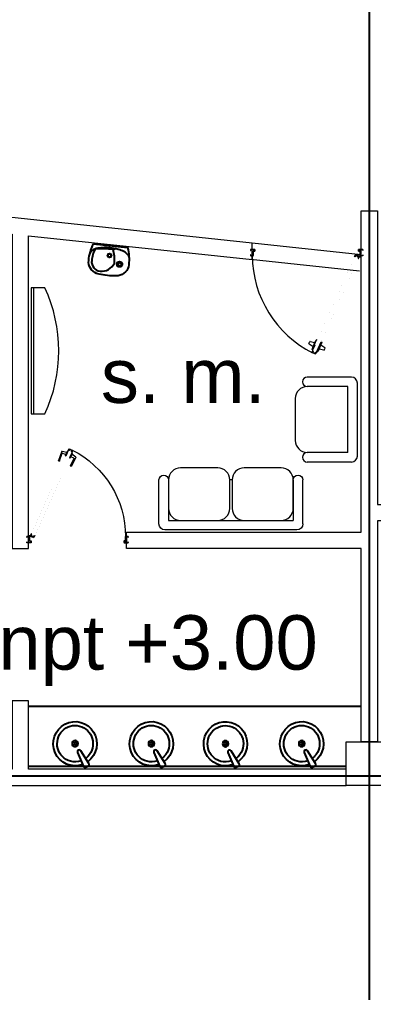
# Model space of a CAD drawing. Header units: millimetres. Extents: x 744843 to 745492, y 2520966 to 2521458.
# Drawn here: x 745357.12 to 745360.37, y 2521099.53 to 2521108.47 of the extents above; entities that cross this region are included whole.
import ezdxf

# ---------------------------------------------------------------- set-up
doc = ezdxf.new("R2010")
doc.units = ezdxf.units.MM
doc.linetypes.add('HIDDEN', pattern=[9.525, 6.35, -3.175])
for name, color, linetype, lineweight in [('A-Columnas_Secun', 74, 'Continuous', 20), ('A_Muebles', 8, 'Continuous', 20), ('A_Muros', 30, 'Continuous', 20), ('A_Niveles', 1, 'Continuous', 20), ('A_Proyecciones', 192, 'HIDDEN', 20), ('A_Puertas', 8, 'Continuous', 0), ('A_Textos', 4, 'Continuous', 20)]:
    doc.layers.add(name, color=color, linetype=linetype, lineweight=lineweight)
doc.layers.add('A_Ejes', color=8, linetype='Continuous')
doc.layers.add('A_Muebles_fijos', color=8, linetype='Continuous')
doc.styles.add('Arial', font='arial.ttf', dxfattribs={"height": 1})
doc.styles.add('escal 300', font='arial.ttf', dxfattribs={"height": 0.5})

# ---------------------------------------------------------------- blocks, each defined once
blk = doc.blocks.new('BEB-P')
at = {"layer": 'A_Muebles_fijos'}
for points in [[(-0.1575, -0.015), (0.1575, -0.015, -0.087881), (0.1851, -0.1702, -0.339541), (0.1, -0.2811, -0.018823), (0.0759, -0.2851, -0.03202), (0, -0.29, -0.03202), (-0.0759, -0.2851, -0.018823), (-0.1, -0.2811, -0.339541), (-0.1851, -0.1702, -0.088202)], [(0.0519, -0.1702, 0.099319), (0.0273, -0.0477, 0.055487), (-0.1378, -0.06, 0.088828), (-0.1575, -0.1702, 0.414214), (-0.0703, -0.2574, 0.320045)]]:
    blk.add_lwpolyline(points, format="xyb", close=True, dxfattribs=at)
blk.add_lwpolyline([(0.1803, -0.105, 0.207297), (0.1706, -0.0826, 0.095984), (0.1275, -0.0555, 0.052782), (0.0736, -0.0409, 0.039895), (0, -0.035, 0.039895), (-0.0736, -0.0409, 0.052782), (-0.1275, -0.0555, 0.095984), (-0.1706, -0.0826, 0.207297), (-0.1803, -0.105, 0.207297)], format="xyb", dxfattribs=at)
for centre, radius in [((0, -0.0888), 0.003), ((-0.0162, -0.105), 0.003), ((-0.0115, -0.0935), 0.003), ((-0.0115, -0.1165), 0.003), ((0, -0.1212), 0.003), ((0.0115, -0.0935), 0.003), ((0.0115, -0.1165), 0.003), ((0.0163, -0.105), 0.003), ((0.1, -0.175), 0.025), ((0.1, -0.175), 0.015)]:
    blk.add_circle(centre, radius, dxfattribs=at)
blk.add_arc((0.0637, -0.1114), 0.0733, 95.7395, 119.72396, dxfattribs=at)
blk = doc.blocks.new('niveles')
at = {"layer": 'A_Niveles'}
h = blk.add_hatch(color=256, dxfattribs=at)
h.paths.add_polyline_path([(-0.4383, 0.1738), (-0.2893, 0.1738), (-0.2893, 0.3228, 0.414214)])
h.paths.add_polyline_path([(-0.1403, 0.1738), (-0.2893, 0.1738), (-0.2893, 0.0249, 0.414214)])
for p, q in [((-0.2893, 0.4091), (-0.2893, -0.0614)), ((-0.5246, 0.1738), (-0.054, 0.1738)), ((-0.4792, 0.1738), (-0.0939, 0.1738))]:
    blk.add_line(p, q, dxfattribs=at)
blk.add_circle((-0.2893, 0.1738), 0.149, dxfattribs=at)
at = {"layer": 'A_Textos', "ltscale": 0.0065, "width": 1.2}
blk.add_attdef('NIVEL', (0, 0), '', height=0.3, dxfattribs=at)
blk = doc.blocks.new('sillon 2')
at = {"layer": 'A_Muebles'}
for p, q in [((34067.0876, -4054.2963), (34066.6828, -4054.2963)), ((34067.0876, -4054.2963), (34066.6828, -4054.2963)), ((34067.1426, -4055.5613), (34067.1426, -4054.3513)), ((34067.1426, -4055.5613), (34067.1426, -4054.3513)), ((34066.6828, -4054.3843), (34067.0546, -4054.3843)), ((34066.6828, -4054.3843), (34067.0546, -4054.3843)), ((34067.0546, -4054.3843), (34067.0546, -4055.5283)), ((34067.0546, -4054.3843), (34067.0546, -4055.5283)), ((34066.6828, -4054.9673), (34066.6828, -4054.9453)), ((34066.6828, -4054.9673), (34066.6828, -4054.9453)), ((34066.6828, -4055.5283), (34067.0546, -4055.5283)), ((34066.6828, -4055.5283), (34067.0546, -4055.5283)), ((34067.0876, -4055.6163), (34066.6828, -4055.6163))]:
    blk.add_line(p, q, dxfattribs=at)
for points in [[(34066.5728, -4054.8353), (34066.5728, -4054.4943, -0.414214), (34066.6828, -4054.3843), (34066.9446, -4054.3843, -0.414214), (34067.0546, -4054.4943), (34067.0546, -4054.8353, -0.414214), (34066.9446, -4054.9453), (34066.6828, -4054.9453, -0.414214)], [(34066.5728, -4054.8353), (34066.5728, -4054.4943, -0.414214), (34066.6828, -4054.3843), (34066.9446, -4054.3843, -0.414214), (34067.0546, -4054.4943), (34067.0546, -4054.8353, -0.414214), (34066.9446, -4054.9453), (34066.6828, -4054.9453, -0.414214)], [(34066.5728, -4055.4183), (34066.5728, -4055.0773, -0.414214), (34066.6828, -4054.9673), (34066.9446, -4054.9673, -0.414214), (34067.0546, -4055.0773), (34067.0546, -4055.4183, -0.414214), (34066.9446, -4055.5283), (34066.6828, -4055.5283, -0.414214)], [(34066.5728, -4055.4183), (34066.5728, -4055.0773, -0.414214), (34066.6828, -4054.9673), (34066.9446, -4054.9673, -0.414214), (34067.0546, -4055.0773), (34067.0546, -4055.4183, -0.414214), (34066.9446, -4055.5283), (34066.6828, -4055.5283, -0.414214)]]:
    blk.add_lwpolyline(points, format="xyb", close=True, dxfattribs=at)
for centre, radius, start, end in [((34066.6828, -4054.3403), 0.044, 90, 270), ((34066.6828, -4054.3403), 0.044, 90, 270), ((34067.0876, -4054.3513), 0.055, 0, 90), ((34067.0876, -4054.3513), 0.055, 0, 90), ((34066.6828, -4055.5723), 0.044, 90, 270), ((34066.6828, -4055.5723), 0.044, 90, 270), ((34067.0876, -4055.5613), 0.055, 270, 0), ((34067.0876, -4055.5613), 0.055, 270, 0)]:
    blk.add_arc(centre, radius, start, end, dxfattribs=at)
blk = doc.blocks.new('sillon 1')
at = {"layer": 'A_Muebles'}
for p, q in [((34065.7918, -4053.7288), (34065.7918, -4054.1336)), ((34065.7918, -4053.7288), (34065.7918, -4054.1336)), ((34066.5178, -4053.6738), (34065.8468, -4053.6738)), ((34066.5178, -4053.6738), (34065.8468, -4053.6738)), ((34066.5728, -4053.7288), (34066.5728, -4054.1336)), ((34066.5728, -4053.7288), (34066.5728, -4054.1336)), ((34065.8798, -4053.7618), (34065.8798, -4054.1336)), ((34066.4848, -4053.7618), (34065.8798, -4053.7618)), ((34065.8798, -4053.7618), (34065.8798, -4054.1336)), ((34066.4848, -4053.7618), (34065.8798, -4053.7618)), ((34066.4848, -4053.7618), (34066.4848, -4054.1336)), ((34066.4848, -4053.7618), (34066.4848, -4054.1336)), ((34065.9898, -4054.2436), (34066.3748, -4054.2436)), ((34065.9898, -4054.2436), (34066.3748, -4054.2436))]:
    blk.add_line(p, q, dxfattribs=at)
for centre, radius, start, end in [((34065.8468, -4053.7288), 0.055, 90, 180), ((34065.8468, -4053.7288), 0.055, 90, 180), ((34066.5178, -4053.7288), 0.055, 0, 90), ((34066.5178, -4053.7288), 0.055, 0, 90), ((34065.8358, -4054.1336), 0.044, 180, 0), ((34065.8358, -4054.1336), 0.044, 180, 0), ((34065.9898, -4054.1336), 0.11, 180, 270), ((34065.9898, -4054.1336), 0.11, 180, 270), ((34066.3748, -4054.1336), 0.11, 270, 0), ((34066.3748, -4054.1336), 0.11, 270, 0), ((34066.5288, -4054.1336), 0.044, 180, 0), ((34066.5288, -4054.1336), 0.044, 180, 0)]:
    blk.add_arc(centre, radius, start, end, dxfattribs=at)
blk = doc.blocks.new('lavabo_d')
at = {"layer": 'A_Muebles_fijos'}
blk.add_lwpolyline([(0.1207, 0.2053, -0.440887), (0.1265, 0.1834), (0.0532, 0.0645, -0.388034), (0.0333, 0.0592), (0.0293, 0.0613, -0.388034), (0.0222, 0.0806), (0.0773, 0.209, -0.440887), (0.0985, 0.2167)], format="xyb", close=True, dxfattribs=at)
for radius in [0.0275, 0.0125]:
    blk.add_circle((0, 0), radius, dxfattribs=at)
blk.add_ellipse((0, 0.0001), major_axis=(0, 0.203), ratio=0.985222, start_param=-0.354571, end_param=5.666741, dxfattribs=at)
blk.add_open_spline([(0.0569, 0.1572), (0.025, 0.1692), (-0.0104, 0.1708), (-0.0982, 0.1465), (-0.144, 0.1), (-0.1738, -0.0126), (-0.1571, -0.0765), (-0.0766, -0.1591), (-0.0146, -0.1765), (0.0958, -0.1478), (0.1423, -0.1021), (0.1739, 0.0101), (0.1582, 0.0742), (0.1113, 0.1238), (0.1034, 0.1308), (0.0949, 0.1369)], degree=3, knots=[-0.354571, -0.354571, -0.354571, -0.354571, 0.266218, 0.266218, 1.308219, 1.308219, 2.35022, 2.35022, 3.39222, 3.39222, 4.434221, 4.434221, 5.476221, 5.476221, 5.666741, 5.666741, 5.666741, 5.666741], dxfattribs=at)
blk = doc.blocks.new('puerta 100')
at = {"layer": 'A_Puertas'}
for p, q in [((0.3387, 0.8689), (0.3317, 0.8527)), ((0.333, 0.8485), (0.3704, 0.8241)), ((0.3417, 0.8705), (0.3864, 0.8608)), ((0.4022, 0.8858), (0.3627, 0.795)), ((0.3627, 0.795), (0.3666, 0.8153)), ((0.39, 0.8691), (0.3666, 0.8153)), ((0.4077, 0.8834), (0.3682, 0.7926)), ((0.4022, 0.8858), (0.39, 0.8691)), ((0.4077, 0.8834), (0.4022, 0.8858)), ((0.4488, 0.8655), (0.4093, 0.7748)), ((0.4121, 0.8882), (0.4102, 0.889)), ((0.4449, 0.8452), (0.4215, 0.7914)), ((0.4432, 0.8679), (0.4233, 0.822)), ((0.4789, 0.8108), (0.4413, 0.8369)), ((0.4488, 0.8655), (0.4433, 0.8679)), ((0.4437, 0.8722), (0.4449, 0.8717)), ((0.4488, 0.8655), (0.4449, 0.8452)), ((0.4797, 0.8076), (0.4727, 0.7914)), ((0.3682, 0.7926), (0.3627, 0.795)), ((0.4038, 0.7772), (0.4093, 0.7748)), ((0.4093, 0.7748), (0.4215, 0.7914)), ((0.4687, 0.7895), (0.4253, 0.8002)), ((0, 0.0008), (0, -0.0554)), ((0.0079, 0.0036), (0.0079, 0.0018)), ((0.0079, 0.0008), (0.0079, -0.03)), ((0.0092, 0.0028), (0.0092, 0.0018)), ((0.0092, 0.0008), (0.0092, -0.03)), ((0.0163, 0.0065), (0.046, -0.0065)), ((0.0164, 0.0079), (0.0465, -0.0053)), ((0.0263, 0.0269), (0.0197, 0.0118)), ((0.0211, 0.0124), (0.024, 0.019)), ((0.024, 0.019), (0.0296, 0.0165)), ((0.0244, 0.0199), (0.0272, 0.0265)), ((0.031, 0.017), (0.0244, 0.0199)), ((0.0296, 0.0165), (0.0247, 0.0052)), ((0.0247, 0.0052), (0.0464, -0.0043)), ((0.0272, 0.0265), (0.026, 0.0271)), ((0.0272, 0.0265), (0.0263, 0.0269)), ((0.0269, 0.0076), (0.031, 0.017)), ((0.0467, -0.001), (0.0269, 0.0076)), ((0.0464, -0.0043), (0.0513, 0.007)), ((0.0508, 0.0084), (0.0467, -0.001)), ((0.0574, 0.0055), (0.0508, 0.0084)), ((0.0513, 0.007), (0.057, 0.0046)), ((0.057, 0.0046), (0.0541, -0.002)), ((0.0547, -0.0034), (0.0612, 0.0117)), ((0.0603, 0.0121), (0.0574, 0.0055)), ((0.0603, 0.0121), (0.0615, 0.0116)), ((0.0612, 0.0117), (0.0603, 0.0121)), ((1, 0.0009), (1, -0.0554)), ((0.0079, -0.03), (0.008, -0.0301)), ((0.008, -0.0301), (0.0091, -0.0301)), ((0.0091, -0.0301), (0.0092, -0.03)), ((0.0462, -0.0064), (0.0466, -0.0054)), ((0.0466, -0.0054), (0.0465, -0.0053))]:
    blk.add_line(p, q, dxfattribs=at)
at = {"layer": 'A_Puertas', "const_width": 0.000051}
for points in [[(0.0228, 0.0138), (0.0216, 0.011, -1), (0.0198, 0.0118), (0.4037, 0.8731), (0.4163, 0.9021, -1), (0.4181, 0.9013), (0.4169, 0.8985), (0.4173, 0.8983), (0.4186, 0.9011, 1), (0.4159, 0.9023), (0.4032, 0.8733), (0.0193, 0.012, 1), (0.022, 0.0108), (0.0233, 0.0136)], [(0.054, 0.0002), (0.0528, -0.0026, 1), (0.0546, -0.0034), (0.4385, 0.8579), (0.4511, 0.8869, 1), (0.4493, 0.8877), (0.4481, 0.885), (0.4476, 0.8851), (0.4489, 0.8879, -1), (0.4516, 0.8868), (0.4389, 0.8577), (0.055, -0.0035, -1), (0.0523, -0.0024), (0.0536, 0.0004)]]:
    blk.add_lwpolyline(points, format="xyb", close=True, dxfattribs=at)
at = {"layer": 'A_Puertas'}
for points in [[(0.444, 0.8911), (0.4242, 0.8998), (0.4201, 0.8903), (0.4135, 0.8932), (0.4106, 0.8866), (0.4097, 0.887), (0.4162, 0.9021, -2.414214), (0.4168, 0.9008), (0.4139, 0.8942), (0.4196, 0.8917), (0.4253, 0.9049), (0.4263, 0.9045), (0.4254, 0.9026), (0.4453, 0.894), (0.4461, 0.8959), (0.447, 0.8955), (0.4413, 0.8822), (0.4469, 0.8798), (0.4498, 0.8864, -2.414214), (0.4512, 0.8869), (0.4446, 0.8718), (0.4437, 0.8722), (0.4465, 0.8788), (0.4399, 0.8817)], [(-0.0153, -0.0074), (-0.0153, 0.0007, -0.414214), (-0.0143, 0.0018), (0.0092, 0.0018, -0.414214), (0.0102, 0.0007), (0.0102, -0.039, 0.414214), (0.0112, -0.04), (0.0234, -0.04, -0.414214), (0.0245, -0.0411), (0.0245, -0.0553, -0.414214), (0.0234, -0.0564), (-0.0143, -0.0564, -0.414214), (-0.0153, -0.0553), (-0.0153, -0.0472), (-0.0144, -0.0472), (-0.0144, -0.0553, 0.414214), (-0.0143, -0.0554), (0.0234, -0.0554, 0.414214), (0.0236, -0.0553), (0.0236, -0.0411, 0.414214), (0.0234, -0.041), (0.0112, -0.041, -0.414214), (0.0093, -0.039), (0.0093, 0.0007, 0.414214), (0.0092, 0.0008), (-0.0143, 0.0008, 0.414214), (-0.0144, 0.0007), (-0.0144, -0.0074)], [(1.0153, -0.0074), (1.0153, 0.0008, 0.414214), (1.0143, 0.0018), (0.9908, 0.0018, 0.414214), (0.9898, 0.0008), (0.9898, -0.039, -0.414214), (0.9888, -0.04), (0.9766, -0.04, 0.414214), (0.9755, -0.041), (0.9755, -0.0553, 0.414214), (0.9766, -0.0563), (1.0143, -0.0563, 0.414214), (1.0153, -0.0553), (1.0153, -0.0471), (1.0144, -0.0471), (1.0144, -0.0553, -0.414214), (1.0143, -0.0554), (0.9766, -0.0554, -0.414214), (0.9764, -0.0553), (0.9764, -0.041, -0.414214), (0.9766, -0.0409), (0.9888, -0.0409, 0.414214), (0.9907, -0.039), (0.9907, 0.0008, -0.414214), (0.9908, 0.0009), (1.0143, 0.0009, -0.414214), (1.0144, 0.0008), (1.0144, -0.0074)]]:
    blk.add_lwpolyline(points, format="xyb", close=True, dxfattribs=at)
blk.add_circle((0.0112, 0.0075), 0.00206, dxfattribs=at)
for centre, radius, start, end in [((-0.0132, -0.0073), 1.0133, 0.51479, 63.01508), ((0.3351, 0.8515), 0.00361, 160.49399, 235.18235), ((0.3411, 0.868), 0.00255, 77.51541, 158.65095), ((0.4774, 0.8087), 0.00255, 334.32133, 55.45687), ((0.4695, 0.793), 0.00361, 257.78993, 332.47829), ((0.0112, 0.0075), 0.00515, 246.35319, 229.45476), ((0.0207, 0.0114), 0.00103, 156.48614, 66.48614), ((0.0537, -0.003), 0.00103, 66.48614, 336.48614)]:
    blk.add_arc(centre, radius, start, end, dxfattribs=at)
blk = doc.blocks.new('puerta90-flat-1')
at = {"layer": 'A_Puertas'}
for p, q in [((-0.0963, 0.7608), (-0.0963, 0.8154)), ((0.8037, 0.7607), (0.8037, 0.8153)), ((-0.0887, 0.7907), (-0.0886, 0.7908)), ((-0.0887, 0.7608), (-0.0887, 0.7907)), ((-0.0887, 0.7581), (-0.0887, 0.7599)), ((-0.0886, 0.7908), (-0.0875, 0.7908)), ((-0.0875, 0.7908), (-0.0874, 0.7907)), ((-0.0874, 0.7608), (-0.0874, 0.7907)), ((-0.0874, 0.7589), (-0.0874, 0.7599)), ((-0.0805, 0.7553), (-0.0517, 0.7679)), ((-0.0804, 0.754), (-0.0512, 0.7667)), ((-0.0708, 0.7355), (-0.0772, 0.7501)), ((-0.0759, 0.7496), (-0.0731, 0.7432)), ((-0.0731, 0.7432), (-0.0676, 0.7456)), ((-0.0663, 0.7451), (-0.0727, 0.7423)), ((-0.0727, 0.7423), (-0.0699, 0.7359)), ((-0.0724, 0.7566), (-0.0513, 0.7658)), ((-0.0676, 0.7456), (-0.0724, 0.7566)), ((-0.0699, 0.7359), (-0.0711, 0.7354)), ((-0.0699, 0.7359), (-0.0708, 0.7355)), ((-0.051, 0.7626), (-0.0702, 0.7542)), ((-0.0702, 0.7542), (-0.0663, 0.7451)), ((-0.0515, 0.7678), (-0.0511, 0.7668)), ((-0.0513, 0.7658), (-0.0465, 0.7548)), ((-0.0511, 0.7668), (-0.0512, 0.7667)), ((-0.047, 0.7535), (-0.051, 0.7626)), ((-0.0406, 0.7562), (-0.047, 0.7535)), ((-0.0465, 0.7548), (-0.041, 0.7572)), ((-0.041, 0.7572), (-0.0438, 0.7636)), ((-0.0433, 0.7649), (-0.0369, 0.7502)), ((-0.0378, 0.7498), (-0.0406, 0.7562)), ((-0.0378, 0.7498), (-0.0366, 0.7504)), ((-0.0369, 0.7502), (-0.0378, 0.7498)), ((0.2881, 0.1082), (0.3227, 0.0421)), ((0.2937, 0.1144), (0.289, 0.1111)), ((0.3395, 0.0326), (0.2973, 0.1134)), ((0.209, -0.0242), (0.1785, 0.0617)), ((0.1803, 0.065), (0.1859, 0.0663)), ((0.1886, 0.0649), (0.2134, -0.0055)), ((0.217, -0.0065), (0.2451, 0.0068)), ((0.2468, 0.0202), (0.2432, 0.0186)), ((0.2432, 0.0186), (0.2457, 0.0055)), ((0.2625, -0.0259), (0.2432, 0.0186)), ((0.2547, -0.0151), (0.2457, 0.0055)), ((0.2661, -0.0243), (0.2468, 0.0202)), ((0.2812, 0.0352), (0.2848, 0.0367)), ((0.3006, -0.0093), (0.2812, 0.0352)), ((0.2848, 0.0367), (0.2927, 0.026)), ((0.3042, -0.0078), (0.2848, 0.0367)), ((0.321, 0.0388), (0.2921, 0.0272)), ((0.3016, 0.0053), (0.2927, 0.026)), ((0.3042, -0.0078), (0.3016, 0.0053)), ((0.3386, 0.0295), (0.3022, 0.0041)), ((0.2118, -0.0257), (0.2552, -0.0163)), ((0.2625, -0.0259), (0.2547, -0.0151)), ((0.2661, -0.0243), (0.2625, -0.0259)), ((0.2689, -0.0275), (0.2677, -0.028)), ((0.3006, -0.0093), (0.3042, -0.0078)), ((0.301, -0.0135), (0.3022, -0.013))]:
    blk.add_line(p, q, dxfattribs=at)
for points in [[(-0.1111, 0.7688), (-0.1111, 0.7609, 0.414214), (-0.1102, 0.7599), (-0.0874, 0.7599, 0.414214), (-0.0864, 0.7609), (-0.0864, 0.7994, -0.414214), (-0.0854, 0.8004), (-0.0736, 0.8004, 0.414214), (-0.0726, 0.8014), (-0.0726, 0.8153, 0.414214), (-0.0736, 0.8163), (-0.1102, 0.8163, 0.414214), (-0.1111, 0.8153), (-0.1111, 0.8073), (-0.1103, 0.8073), (-0.1103, 0.8153, -0.414214), (-0.1102, 0.8154), (-0.0736, 0.8154, -0.414214), (-0.0735, 0.8153), (-0.0735, 0.8014, -0.414214), (-0.0736, 0.8013), (-0.0854, 0.8013, 0.414214), (-0.0873, 0.7994), (-0.0873, 0.7609, -0.414214), (-0.0874, 0.7608), (-0.1102, 0.7608, -0.414214), (-0.1103, 0.7609), (-0.1103, 0.7688)], [(0.8185, 0.7688), (0.8185, 0.7608, -0.414214), (0.8175, 0.7598), (0.7948, 0.7598, -0.414214), (0.7938, 0.7608), (0.7938, 0.7994, 0.414214), (0.7928, 0.8004), (0.7809, 0.8004, -0.414214), (0.78, 0.8014), (0.78, 0.8152, -0.414214), (0.7809, 0.8162), (0.8175, 0.8162, -0.414214), (0.8185, 0.8152), (0.8185, 0.8073), (0.8176, 0.8073), (0.8176, 0.8152, 0.414214), (0.8175, 0.8153), (0.7809, 0.8153, 0.414214), (0.7808, 0.8152), (0.7808, 0.8014, 0.414214), (0.7809, 0.8013), (0.7928, 0.8013, -0.414214), (0.7947, 0.7994), (0.7947, 0.7608, 0.414214), (0.7948, 0.7607), (0.8175, 0.7607, 0.414214), (0.8176, 0.7608), (0.8176, 0.7688)], [(0.3013, -0.0319), (0.2821, -0.0402), (0.2781, -0.0311), (0.2717, -0.0339), (0.2689, -0.0275), (0.268, -0.0279), (0.2744, -0.0425, 2.414214), (0.2749, -0.0412), (0.2721, -0.0348), (0.2776, -0.0324), (0.2832, -0.0452), (0.2841, -0.0448), (0.2833, -0.043), (0.3025, -0.0346), (0.3033, -0.0365), (0.3042, -0.0361), (0.2987, -0.0232), (0.3042, -0.0209), (0.3069, -0.0273, 2.414214), (0.3083, -0.0278), (0.3019, -0.0131), (0.301, -0.0135), (0.3038, -0.0199), (0.2973, -0.0227)]]:
    blk.add_lwpolyline(points, format="xyb", close=True, dxfattribs=at)
at = {"layer": 'A_Puertas', "const_width": 0.0000495}
for points in [[(-0.0742, 0.7482), (-0.0753, 0.7509, 1), (-0.0771, 0.7502), (0.2622, -0.0144), (0.2744, -0.0425, 1), (0.2762, -0.0417), (0.275, -0.039), (0.2754, -0.0388), (0.2766, -0.0415, -1), (0.274, -0.0427), (0.2618, -0.0145), (-0.0775, 0.75, -1), (-0.0749, 0.7511), (-0.0737, 0.7484)], [(-0.0439, 0.7614), (-0.0451, 0.7641, -1), (-0.0433, 0.7649), (0.296, 0.0004), (0.3082, -0.0278, -1), (0.3064, -0.0286), (0.3052, -0.0259), (0.3048, -0.026), (0.306, -0.0288, 1), (0.3086, -0.0276), (0.2964, 0.0005), (-0.0429, 0.765, 1), (-0.0455, 0.7639), (-0.0444, 0.7612)]]:
    blk.add_lwpolyline(points, format="xyb", close=True, dxfattribs=at)
at = {"layer": 'A_Puertas'}
blk.add_circle((-0.0854, 0.7543), 0.002, dxfattribs=at)
for centre, radius, start, end in [((-0.0854, 0.7543), 0.00499, 130.54524, 113.64681), ((-0.0763, 0.7505), 0.000999, 293.51386, 203.51386), ((-0.0442, 0.7645), 0.000999, 23.51386, 293.51386), ((-0.0963, 0.7599), 0.8901, 296.71628, 0.0589), ((0.2904, 0.1091), 0.00247, 124.54312, 201.93968), ((0.2951, 0.1124), 0.00247, 25.67866, 124.54312), ((0.1808, 0.0626), 0.00247, 102.48459, 201.34905), ((0.1864, 0.0639), 0.00247, 25.08803, 102.48459), ((0.3204, 0.0412), 0.00247, 282.48459, 21.93968), ((0.3372, 0.0315), 0.00247, 304.54312, 25.67866), ((0.2113, -0.0233), 0.00247, 201.34905, 282.48459), ((0.2156, -0.0044), 0.00247, 205.08803, 304.54312)]:
    blk.add_arc(centre, radius, start, end, dxfattribs=at)

msp = doc.modelspace()

# ---------------------------------------------------------------- linework, layer by layer
at = {"layer": 'A-Columnas_Secun'}
msp.add_lwpolyline([(745360.1174, 2521101.8347), (745360.5171, 2521101.8347), (745360.5171, 2521101.435), (745360.1174, 2521101.435)], close=True, dxfattribs=at)
at = {"layer": 'A_Ejes'}
msp.add_line((745360.3316, 2521057.8506), (745360.3316, 2521173.1376), dxfattribs=at)
at = {"layer": 'A_Ejes', "ltscale": 0.5}
msp.add_line((745296.0204, 2521101.5247), (745459.3526, 2521101.5247), dxfattribs=at)
at = {"layer": 'A_Muebles_fijos'}
for p, q in [((745360.2553, 2521102.1597), (745357.202, 2521102.1597)), ((745360.1174, 2521101.61), (745357.202, 2521101.61))]:
    msp.add_line(p, q, dxfattribs=at)
at = {"layer": 'A_Muros', "ltscale": 0.0065}
for points in [[(745360.1174, 2521101.585), (745357.202, 2521101.585), (745357.202, 2521102.2111), (745357.052, 2521102.2111), (745357.052, 2521101.585), (745354.902, 2521101.585), (745354.902, 2521106.731), (745357.052, 2521106.5013), (745357.052, 2521103.6122), (745357.202, 2521103.6122), (745357.202, 2521106.4853), (745359.2553, 2521106.2663), (745359.2553, 2521106.4171), (745350.4319, 2521107.3608), (745350.4319, 2521107.21), (745352.452, 2521106.9927), (745352.452, 2521103.6122), (745352.602, 2521103.6122), (745352.602, 2521106.9767), (745354.752, 2521106.747), (745354.752, 2521101.585), (745349.4319, 2521101.585), (745349.4319, 2521101.435), (745360.1174, 2521101.435)], [(745360.2553, 2521101.8347), (745360.2553, 2521103.6122), (745358.102, 2521103.6122), (745358.102, 2521103.7622), (745360.2553, 2521103.7622), (745360.2553, 2521106.7151), (745360.4053, 2521106.7151), (745360.4053, 2521104.0151), (745364.462, 2521104.0151), (745364.462, 2521103.8651), (745363.3053, 2521103.8651), (745363.3053, 2521103.2874), (745363.1553, 2521103.2874), (745363.1553, 2521103.8651), (745360.4053, 2521103.8651), (745360.4053, 2521101.8347)]]:
    msp.add_lwpolyline(points, close=True, dxfattribs=at)
at = {"layer": 'A_Proyecciones'}
for p, q in [((745360.2553, 2521106.3102), (745359.2553, 2521106.4171)), ((745360.2393, 2521106.161), (745359.2393, 2521106.268))]:
    msp.add_line(p, q, dxfattribs=at)
at = {"layer": 'A_Puertas', "color": 8}
msp.add_line((745357.2465, 2521106.008), (745357.2465, 2521104.849), dxfattribs=at)
msp.add_lwpolyline([(745357.2265, 2521104.849), (745357.3531, 2521104.849, 0.218461), (745357.3531, 2521106.008), (745357.2265, 2521106.008)], format="xyb", close=True, dxfattribs=at)

# ---------------------------------------------------------------- block references
at = {"layer": 'A_Muebles', "rotation": 269.9995805570159}
msp.add_blockref('sillon 1', (749414.1434, 2555170.9494), dxfattribs=at)
at = {"layer": 'A_Muebles', "xscale": -1, "rotation": 90}
msp.add_blockref('sillon 2', (741304.1033, 2555170.925), dxfattribs=at)
at = {"layer": 'A_Muebles_fijos', "rotation": 353.9025755393552}
msp.add_blockref('BEB-P', (745357.9565, 2521106.4085), dxfattribs=at)
at = {"layer": 'A_Muebles_fijos', "xscale": -1, "rotation": 180.0000003201652}
for p in [(745357.6297, 2521101.8189), (745358.3297, 2521101.8189), (745359.0095, 2521101.8181), (745359.7095, 2521101.8189)]:
    msp.add_blockref('lavabo_d', p, dxfattribs=at)
at = {"layer": 'A_Puertas', "color": 8, "rotation": 180}
msp.add_blockref('puerta 100', (745360.2553, 2521106.3042), dxfattribs=at)
at = {"layer": 'A_Puertas', "rotation": 180}
msp.add_blockref('puerta 100', (745360.2553, 2521106.3042), dxfattribs=at)
at = {"layer": 'A_Puertas', "xscale": -1, "rotation": 180}
msp.add_blockref('puerta90-flat-1', (745357.2983, 2521104.4816), dxfattribs=at)
at = {"layer": 'A_Textos'}
ref = msp.add_blockref('niveles', (745356.9251, 2521102.4986), dxfattribs=at)
ref.add_attrib('NIVEL', 'npt +3.00', (745356.9251, 2521102.4986), dxfattribs={"ltscale": 0.0065, "height": 0.5, "style": 'Arial'})

# ---------------------------------------------------------------- texts
at = {"layer": 'A_Textos', "ltscale": 0.1, "insert": (745358.6229, 2521105.4497), "char_height": 0.5, "width": 2.873594, "attachment_point": 2, "rotation": 360, "style": 'escal 300'}
msp.add_mtext('s. m.', dxfattribs=at)

doc.saveas('drawing.dxf')
